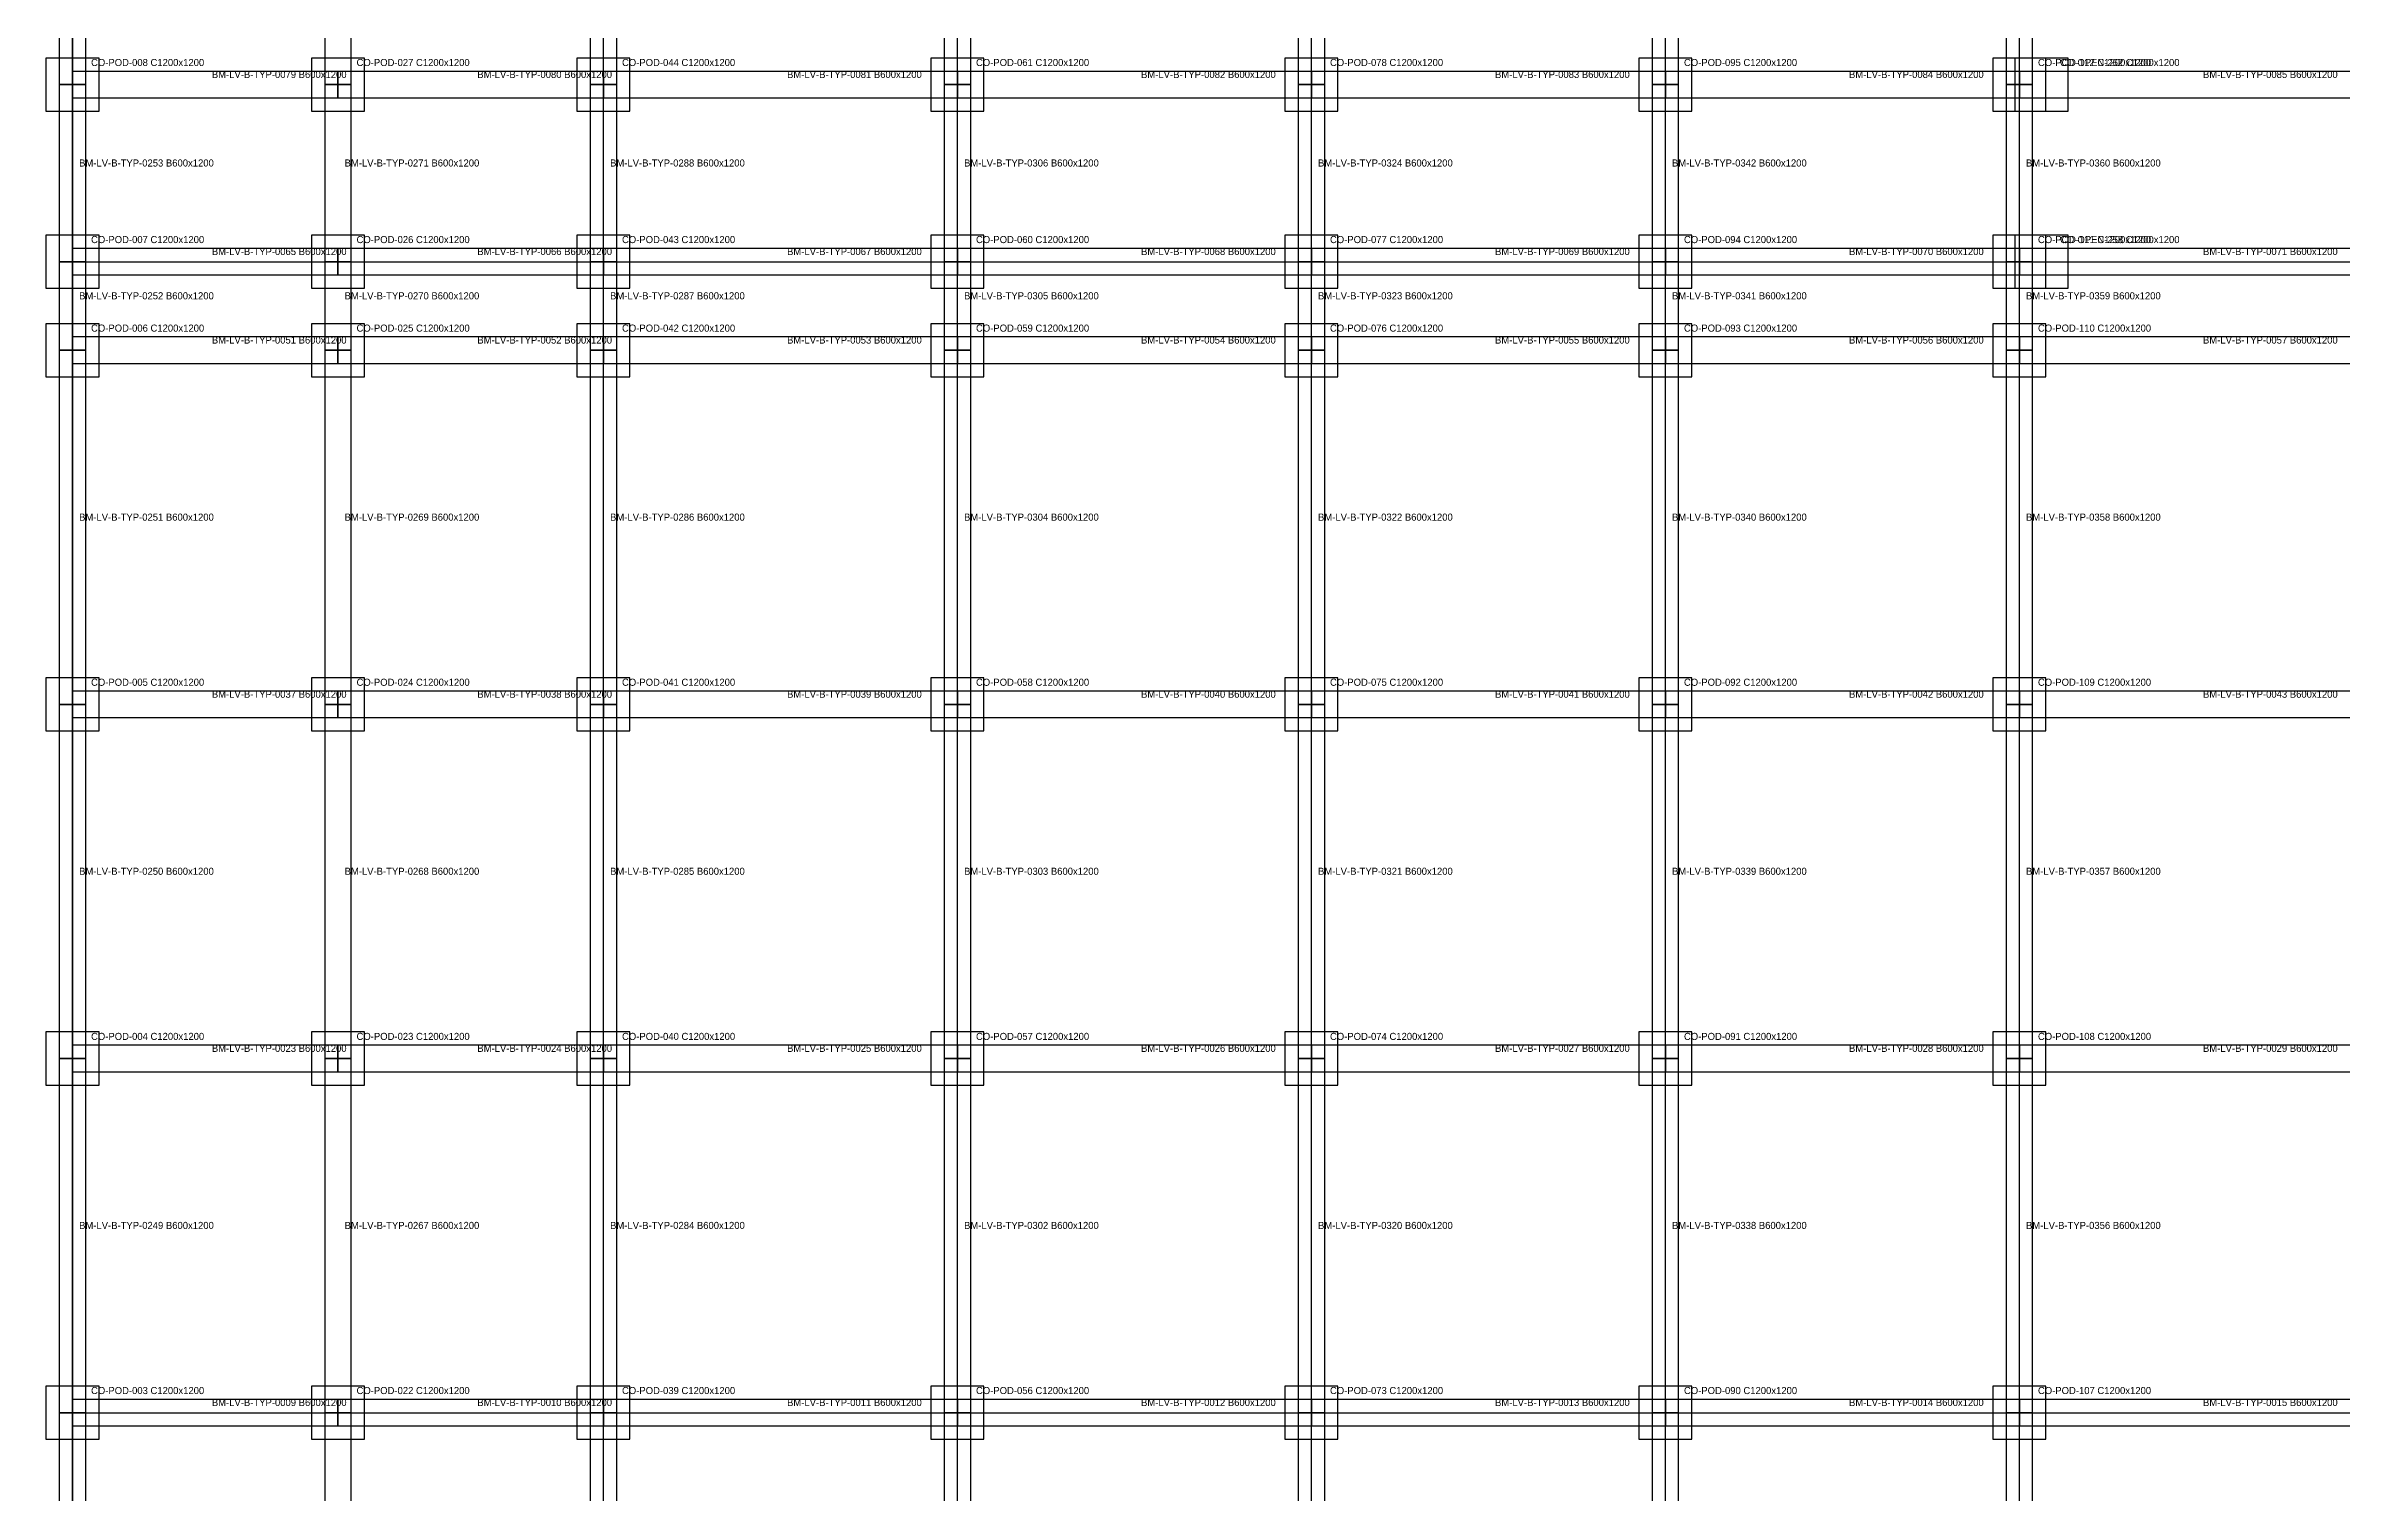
# Model space of a CAD drawing. Header units: millimetres. Extents: x -600 to 227101, y -254450 to 109948.
# Drawn here: x -600 to 51293, y 13184 to 45874 of the extents above; entities that cross this region are included whole.
import ezdxf

# ---------------------------------------------------------------- set-up
doc = ezdxf.new("R2010")
doc.units = ezdxf.units.MM
for name, color, linetype in [('LV-B-TYP_BEAM', 5, 'Continuous'), ('LV-B-TYP_COLUMN', 1, 'Continuous'), ('LV-B-TYP_GRID', 8, 'Continuous'), ('LV-B-TYP_SLAB', 7, 'Continuous'), ('TEXT', 7, 'Continuous')]:
    doc.layers.add(name, color=color, linetype=linetype)

msp = doc.modelspace()

# ---------------------------------------------------------------- linework, layer by layer
at = {"layer": 'LV-B-TYP_BEAM'}
for points in [[(-300, 45000), (300, 45000), (300, 47000), (-300, 47000), (-300, 45000)], [(5700, 45000), (6300, 45000), (6300, 47000), (5700, 47000), (5700, 45000)], [(11700, 45000), (12300, 45000), (12300, 47000), (11700, 47000), (11700, 45000)], [(19700, 45000), (20300, 45000), (20300, 47000), (19700, 47000), (19700, 45000)], [(27700, 45000), (28300, 45000), (28300, 47000), (27700, 47000), (27700, 45000)], [(35700, 45000), (36300, 45000), (36300, 47000), (35700, 47000), (35700, 45000)], [(43700, 45000), (44300, 45000), (44300, 47000), (43700, 47000), (43700, 45000)], [(0, 45300), (0, 44700), (6000, 44700), (6000, 45300), (0, 45300)], [(6000, 45300), (6000, 44700), (12000, 44700), (12000, 45300), (6000, 45300)], [(12000, 45300), (12000, 44700), (20000, 44700), (20000, 45300), (12000, 45300)], [(20000, 45300), (20000, 44700), (28000, 44700), (28000, 45300), (20000, 45300)], [(28000, 45300), (28000, 44700), (36000, 44700), (36000, 45300), (28000, 45300)], [(36000, 45300), (36000, 44700), (44000, 44700), (44000, 45300), (36000, 45300)], [(44000, 45300), (44000, 44700), (52000, 44700), (52000, 45300), (44000, 45300)], [(-300, 41000), (300, 41000), (300, 45000), (-300, 45000), (-300, 41000)], [(5700, 41000), (6300, 41000), (6300, 45000), (5700, 45000), (5700, 41000)], [(11700, 41000), (12300, 41000), (12300, 45000), (11700, 45000), (11700, 41000)], [(19700, 41000), (20300, 41000), (20300, 45000), (19700, 45000), (19700, 41000)], [(27700, 41000), (28300, 41000), (28300, 45000), (27700, 45000), (27700, 41000)], [(35700, 41000), (36300, 41000), (36300, 45000), (35700, 45000), (35700, 41000)], [(43700, 41000), (44300, 41000), (44300, 45000), (43700, 45000), (43700, 41000)], [(-300, 39000), (300, 39000), (300, 41000), (-300, 41000), (-300, 39000)], [(0, 41300), (0, 40700), (6000, 40700), (6000, 41300), (0, 41300)], [(5700, 39000), (6300, 39000), (6300, 41000), (5700, 41000), (5700, 39000)], [(6000, 41300), (6000, 40700), (12000, 40700), (12000, 41300), (6000, 41300)], [(11700, 39000), (12300, 39000), (12300, 41000), (11700, 41000), (11700, 39000)], [(12000, 41300), (12000, 40700), (20000, 40700), (20000, 41300), (12000, 41300)], [(19700, 39000), (20300, 39000), (20300, 41000), (19700, 41000), (19700, 39000)], [(20000, 41300), (20000, 40700), (28000, 40700), (28000, 41300), (20000, 41300)], [(27700, 39000), (28300, 39000), (28300, 41000), (27700, 41000), (27700, 39000)], [(28000, 41300), (28000, 40700), (36000, 40700), (36000, 41300), (28000, 41300)], [(35700, 39000), (36300, 39000), (36300, 41000), (35700, 41000), (35700, 39000)], [(36000, 41300), (36000, 40700), (44000, 40700), (44000, 41300), (36000, 41300)], [(43700, 39000), (44300, 39000), (44300, 41000), (43700, 41000), (43700, 39000)], [(44000, 41300), (44000, 40700), (52000, 40700), (52000, 41300), (44000, 41300)], [(-300, 31000), (300, 31000), (300, 39000), (-300, 39000), (-300, 31000)], [(0, 39300), (0, 38700), (6000, 38700), (6000, 39300), (0, 39300)], [(5700, 31000), (6300, 31000), (6300, 39000), (5700, 39000), (5700, 31000)], [(6000, 39300), (6000, 38700), (12000, 38700), (12000, 39300), (6000, 39300)], [(11700, 31000), (12300, 31000), (12300, 39000), (11700, 39000), (11700, 31000)], [(12000, 39300), (12000, 38700), (20000, 38700), (20000, 39300), (12000, 39300)], [(19700, 31000), (20300, 31000), (20300, 39000), (19700, 39000), (19700, 31000)], [(20000, 39300), (20000, 38700), (28000, 38700), (28000, 39300), (20000, 39300)], [(27700, 31000), (28300, 31000), (28300, 39000), (27700, 39000), (27700, 31000)], [(28000, 39300), (28000, 38700), (36000, 38700), (36000, 39300), (28000, 39300)], [(35700, 31000), (36300, 31000), (36300, 39000), (35700, 39000), (35700, 31000)], [(36000, 39300), (36000, 38700), (44000, 38700), (44000, 39300), (36000, 39300)], [(43700, 31000), (44300, 31000), (44300, 39000), (43700, 39000), (43700, 31000)], [(44000, 39300), (44000, 38700), (52000, 38700), (52000, 39300), (44000, 39300)], [(0, 31300), (0, 30700), (6000, 30700), (6000, 31300), (0, 31300)], [(6000, 31300), (6000, 30700), (12000, 30700), (12000, 31300), (6000, 31300)], [(12000, 31300), (12000, 30700), (20000, 30700), (20000, 31300), (12000, 31300)], [(20000, 31300), (20000, 30700), (28000, 30700), (28000, 31300), (20000, 31300)], [(28000, 31300), (28000, 30700), (36000, 30700), (36000, 31300), (28000, 31300)], [(36000, 31300), (36000, 30700), (44000, 30700), (44000, 31300), (36000, 31300)], [(44000, 31300), (44000, 30700), (52000, 30700), (52000, 31300), (44000, 31300)], [(-300, 23000), (300, 23000), (300, 31000), (-300, 31000), (-300, 23000)], [(5700, 23000), (6300, 23000), (6300, 31000), (5700, 31000), (5700, 23000)], [(11700, 23000), (12300, 23000), (12300, 31000), (11700, 31000), (11700, 23000)], [(19700, 23000), (20300, 23000), (20300, 31000), (19700, 31000), (19700, 23000)], [(27700, 23000), (28300, 23000), (28300, 31000), (27700, 31000), (27700, 23000)], [(35700, 23000), (36300, 23000), (36300, 31000), (35700, 31000), (35700, 23000)], [(43700, 23000), (44300, 23000), (44300, 31000), (43700, 31000), (43700, 23000)], [(-300, 15000), (300, 15000), (300, 23000), (-300, 23000), (-300, 15000)], [(0, 23300), (0, 22700), (6000, 22700), (6000, 23300), (0, 23300)], [(5700, 15000), (6300, 15000), (6300, 23000), (5700, 23000), (5700, 15000)], [(6000, 23300), (6000, 22700), (12000, 22700), (12000, 23300), (6000, 23300)], [(11700, 15000), (12300, 15000), (12300, 23000), (11700, 23000), (11700, 15000)], [(12000, 23300), (12000, 22700), (20000, 22700), (20000, 23300), (12000, 23300)], [(19700, 15000), (20300, 15000), (20300, 23000), (19700, 23000), (19700, 15000)], [(20000, 23300), (20000, 22700), (28000, 22700), (28000, 23300), (20000, 23300)], [(27700, 15000), (28300, 15000), (28300, 23000), (27700, 23000), (27700, 15000)], [(28000, 23300), (28000, 22700), (36000, 22700), (36000, 23300), (28000, 23300)], [(35700, 15000), (36300, 15000), (36300, 23000), (35700, 23000), (35700, 15000)], [(36000, 23300), (36000, 22700), (44000, 22700), (44000, 23300), (36000, 23300)], [(43700, 15000), (44300, 15000), (44300, 23000), (43700, 23000), (43700, 15000)], [(44000, 23300), (44000, 22700), (52000, 22700), (52000, 23300), (44000, 23300)], [(0, 15300), (0, 14700), (6000, 14700), (6000, 15300), (0, 15300)], [(6000, 15300), (6000, 14700), (12000, 14700), (12000, 15300), (6000, 15300)], [(12000, 15300), (12000, 14700), (20000, 14700), (20000, 15300), (12000, 15300)], [(20000, 15300), (20000, 14700), (28000, 14700), (28000, 15300), (20000, 15300)], [(28000, 15300), (28000, 14700), (36000, 14700), (36000, 15300), (28000, 15300)], [(36000, 15300), (36000, 14700), (44000, 14700), (44000, 15300), (36000, 15300)], [(44000, 15300), (44000, 14700), (52000, 14700), (52000, 15300), (44000, 15300)], [(-300, 5000), (300, 5000), (300, 15000), (-300, 15000), (-300, 5000)], [(5700, 5000), (6300, 5000), (6300, 15000), (5700, 15000), (5700, 5000)], [(11700, 5000), (12300, 5000), (12300, 15000), (11700, 15000), (11700, 5000)], [(19700, 5000), (20300, 5000), (20300, 15000), (19700, 15000), (19700, 5000)], [(27700, 5000), (28300, 5000), (28300, 15000), (27700, 15000), (27700, 5000)], [(35700, 5000), (36300, 5000), (36300, 15000), (35700, 15000), (35700, 5000)], [(43700, 5000), (44300, 5000), (44300, 15000), (43700, 15000), (43700, 5000)]]:
    msp.add_lwpolyline(points, close=True, dxfattribs=at)
at = {"layer": 'LV-B-TYP_COLUMN'}
for points in [[(-600, 44400), (600, 44400), (600, 45600), (-600, 45600), (-600, 44400)], [(5400, 44400), (6600, 44400), (6600, 45600), (5400, 45600), (5400, 44400)], [(11400, 44400), (12600, 44400), (12600, 45600), (11400, 45600), (11400, 44400)], [(19400, 44400), (20600, 44400), (20600, 45600), (19400, 45600), (19400, 44400)], [(27400, 44400), (28600, 44400), (28600, 45600), (27400, 45600), (27400, 44400)], [(35400, 44400), (36600, 44400), (36600, 45600), (35400, 45600), (35400, 44400)], [(43400, 44400), (44600, 44400), (44600, 45600), (43400, 45600), (43400, 44400)], [(43900, 44400), (45100, 44400), (45100, 45600), (43900, 45600), (43900, 44400)], [(-600, 40400), (600, 40400), (600, 41600), (-600, 41600), (-600, 40400)], [(5400, 40400), (6600, 40400), (6600, 41600), (5400, 41600), (5400, 40400)], [(11400, 40400), (12600, 40400), (12600, 41600), (11400, 41600), (11400, 40400)], [(19400, 40400), (20600, 40400), (20600, 41600), (19400, 41600), (19400, 40400)], [(27400, 40400), (28600, 40400), (28600, 41600), (27400, 41600), (27400, 40400)], [(35400, 40400), (36600, 40400), (36600, 41600), (35400, 41600), (35400, 40400)], [(43400, 40400), (44600, 40400), (44600, 41600), (43400, 41600), (43400, 40400)], [(43900, 40400), (45100, 40400), (45100, 41600), (43900, 41600), (43900, 40400)], [(-600, 38400), (600, 38400), (600, 39600), (-600, 39600), (-600, 38400)], [(5400, 38400), (6600, 38400), (6600, 39600), (5400, 39600), (5400, 38400)], [(11400, 38400), (12600, 38400), (12600, 39600), (11400, 39600), (11400, 38400)], [(19400, 38400), (20600, 38400), (20600, 39600), (19400, 39600), (19400, 38400)], [(27400, 38400), (28600, 38400), (28600, 39600), (27400, 39600), (27400, 38400)], [(35400, 38400), (36600, 38400), (36600, 39600), (35400, 39600), (35400, 38400)], [(43400, 38400), (44600, 38400), (44600, 39600), (43400, 39600), (43400, 38400)], [(-600, 30400), (600, 30400), (600, 31600), (-600, 31600), (-600, 30400)], [(5400, 30400), (6600, 30400), (6600, 31600), (5400, 31600), (5400, 30400)], [(11400, 30400), (12600, 30400), (12600, 31600), (11400, 31600), (11400, 30400)], [(19400, 30400), (20600, 30400), (20600, 31600), (19400, 31600), (19400, 30400)], [(27400, 30400), (28600, 30400), (28600, 31600), (27400, 31600), (27400, 30400)], [(35400, 30400), (36600, 30400), (36600, 31600), (35400, 31600), (35400, 30400)], [(43400, 30400), (44600, 30400), (44600, 31600), (43400, 31600), (43400, 30400)], [(-600, 22400), (600, 22400), (600, 23600), (-600, 23600), (-600, 22400)], [(5400, 22400), (6600, 22400), (6600, 23600), (5400, 23600), (5400, 22400)], [(11400, 22400), (12600, 22400), (12600, 23600), (11400, 23600), (11400, 22400)], [(19400, 22400), (20600, 22400), (20600, 23600), (19400, 23600), (19400, 22400)], [(27400, 22400), (28600, 22400), (28600, 23600), (27400, 23600), (27400, 22400)], [(35400, 22400), (36600, 22400), (36600, 23600), (35400, 23600), (35400, 22400)], [(43400, 22400), (44600, 22400), (44600, 23600), (43400, 23600), (43400, 22400)], [(-600, 14400), (600, 14400), (600, 15600), (-600, 15600), (-600, 14400)], [(5400, 14400), (6600, 14400), (6600, 15600), (5400, 15600), (5400, 14400)], [(11400, 14400), (12600, 14400), (12600, 15600), (11400, 15600), (11400, 14400)], [(19400, 14400), (20600, 14400), (20600, 15600), (19400, 15600), (19400, 14400)], [(27400, 14400), (28600, 14400), (28600, 15600), (27400, 15600), (27400, 14400)], [(35400, 14400), (36600, 14400), (36600, 15600), (35400, 15600), (35400, 14400)], [(43400, 14400), (44600, 14400), (44600, 15600), (43400, 15600), (43400, 14400)]]:
    msp.add_lwpolyline(points, close=True, dxfattribs=at)
at = {"layer": 'LV-B-TYP_GRID'}
for points in [[(0, 0), (0, 102000)], [(12000, 0), (12000, 102000)], [(20000, 0), (20000, 102000)], [(28000, 0), (28000, 102000)], [(36000, 0), (36000, 102000)], [(44000, 0), (44000, 102000)], [(0, 41000), (104000, 41000)], [(0, 15000), (104000, 15000)]]:
    msp.add_lwpolyline(points, dxfattribs=at)
at = {"layer": 'LV-B-TYP_SLAB'}
msp.add_lwpolyline([(0, 0), (104000, 0), (104000, 102000), (0, 102000), (0, 0)], close=True, dxfattribs=at)

# ---------------------------------------------------------------- texts
at = {"layer": 'TEXT'}
for s, p in [('CO-POD-008 C1200x1200', (420, 45420)), ('BM-LV-B-TYP-0079 B600x1200', (3150, 45150)), ('CO-POD-027 C1200x1200', (6420, 45420)), ('BM-LV-B-TYP-0080 B600x1200', (9150, 45150)), ('CO-POD-044 C1200x1200', (12420, 45420)), ('BM-LV-B-TYP-0081 B600x1200', (16150, 45150)), ('CO-POD-061 C1200x1200', (20420, 45420)), ('BM-LV-B-TYP-0082 B600x1200', (24150, 45150)), ('CO-POD-078 C1200x1200', (28420, 45420)), ('BM-LV-B-TYP-0083 B600x1200', (32150, 45150)), ('CO-POD-095 C1200x1200', (36420, 45420)), ('BM-LV-B-TYP-0084 B600x1200', (40150, 45150)), ('CO-POD-112 C1200x1200', (44420, 45420)), ('CO-OPEN-262 C1200x1200', (44920, 45420)), ('BM-LV-B-TYP-0085 B600x1200', (48150, 45150)), ('BM-LV-B-TYP-0253 B600x1200', (150, 43150)), ('BM-LV-B-TYP-0271 B600x1200', (6150, 43150)), ('BM-LV-B-TYP-0288 B600x1200', (12150, 43150)), ('BM-LV-B-TYP-0306 B600x1200', (20150, 43150)), ('BM-LV-B-TYP-0324 B600x1200', (28150, 43150)), ('BM-LV-B-TYP-0342 B600x1200', (36150, 43150)), ('BM-LV-B-TYP-0360 B600x1200', (44150, 43150)), ('CO-POD-007 C1200x1200', (420, 41420)), ('CO-POD-026 C1200x1200', (6420, 41420)), ('CO-POD-043 C1200x1200', (12420, 41420)), ('CO-POD-060 C1200x1200', (20420, 41420)), ('CO-POD-077 C1200x1200', (28420, 41420)), ('CO-POD-094 C1200x1200', (36420, 41420)), ('CO-POD-111 C1200x1200', (44420, 41420)), ('CO-OPEN-258 C1200x1200', (44920, 41420)), ('BM-LV-B-TYP-0065 B600x1200', (3150, 41150)), ('BM-LV-B-TYP-0066 B600x1200', (9150, 41150)), ('BM-LV-B-TYP-0067 B600x1200', (16150, 41150)), ('BM-LV-B-TYP-0068 B600x1200', (24150, 41150)), ('BM-LV-B-TYP-0069 B600x1200', (32150, 41150)), ('BM-LV-B-TYP-0070 B600x1200', (40150, 41150)), ('BM-LV-B-TYP-0071 B600x1200', (48150, 41150)), ('BM-LV-B-TYP-0252 B600x1200', (150, 40150)), ('BM-LV-B-TYP-0270 B600x1200', (6150, 40150)), ('BM-LV-B-TYP-0287 B600x1200', (12150, 40150)), ('BM-LV-B-TYP-0305 B600x1200', (20150, 40150)), ('BM-LV-B-TYP-0323 B600x1200', (28150, 40150)), ('BM-LV-B-TYP-0341 B600x1200', (36150, 40150)), ('BM-LV-B-TYP-0359 B600x1200', (44150, 40150)), ('CO-POD-006 C1200x1200', (420, 39420)), ('CO-POD-025 C1200x1200', (6420, 39420)), ('CO-POD-042 C1200x1200', (12420, 39420)), ('CO-POD-059 C1200x1200', (20420, 39420)), ('CO-POD-076 C1200x1200', (28420, 39420)), ('CO-POD-093 C1200x1200', (36420, 39420)), ('CO-POD-110 C1200x1200', (44420, 39420)), ('BM-LV-B-TYP-0051 B600x1200', (3150, 39150)), ('BM-LV-B-TYP-0052 B600x1200', (9150, 39150)), ('BM-LV-B-TYP-0053 B600x1200', (16150, 39150)), ('BM-LV-B-TYP-0054 B600x1200', (24150, 39150)), ('BM-LV-B-TYP-0055 B600x1200', (32150, 39150)), ('BM-LV-B-TYP-0056 B600x1200', (40150, 39150)), ('BM-LV-B-TYP-0057 B600x1200', (48150, 39150)), ('BM-LV-B-TYP-0251 B600x1200', (150, 35150)), ('BM-LV-B-TYP-0269 B600x1200', (6150, 35150)), ('BM-LV-B-TYP-0286 B600x1200', (12150, 35150)), ('BM-LV-B-TYP-0304 B600x1200', (20150, 35150)), ('BM-LV-B-TYP-0322 B600x1200', (28150, 35150)), ('BM-LV-B-TYP-0340 B600x1200', (36150, 35150)), ('BM-LV-B-TYP-0358 B600x1200', (44150, 35150)), ('CO-POD-005 C1200x1200', (420, 31420)), ('BM-LV-B-TYP-0037 B600x1200', (3150, 31150)), ('CO-POD-024 C1200x1200', (6420, 31420)), ('BM-LV-B-TYP-0038 B600x1200', (9150, 31150)), ('CO-POD-041 C1200x1200', (12420, 31420)), ('BM-LV-B-TYP-0039 B600x1200', (16150, 31150)), ('CO-POD-058 C1200x1200', (20420, 31420)), ('BM-LV-B-TYP-0040 B600x1200', (24150, 31150)), ('CO-POD-075 C1200x1200', (28420, 31420)), ('BM-LV-B-TYP-0041 B600x1200', (32150, 31150)), ('CO-POD-092 C1200x1200', (36420, 31420)), ('BM-LV-B-TYP-0042 B600x1200', (40150, 31150)), ('CO-POD-109 C1200x1200', (44420, 31420)), ('BM-LV-B-TYP-0043 B600x1200', (48150, 31150)), ('BM-LV-B-TYP-0250 B600x1200', (150, 27150)), ('BM-LV-B-TYP-0268 B600x1200', (6150, 27150)), ('BM-LV-B-TYP-0285 B600x1200', (12150, 27150)), ('BM-LV-B-TYP-0303 B600x1200', (20150, 27150)), ('BM-LV-B-TYP-0321 B600x1200', (28150, 27150)), ('BM-LV-B-TYP-0339 B600x1200', (36150, 27150)), ('BM-LV-B-TYP-0357 B600x1200', (44150, 27150)), ('CO-POD-004 C1200x1200', (420, 23420)), ('CO-POD-023 C1200x1200', (6420, 23420)), ('CO-POD-040 C1200x1200', (12420, 23420)), ('CO-POD-057 C1200x1200', (20420, 23420)), ('CO-POD-074 C1200x1200', (28420, 23420)), ('CO-POD-091 C1200x1200', (36420, 23420)), ('CO-POD-108 C1200x1200', (44420, 23420)), ('BM-LV-B-TYP-0023 B600x1200', (3150, 23150)), ('BM-LV-B-TYP-0024 B600x1200', (9150, 23150)), ('BM-LV-B-TYP-0025 B600x1200', (16150, 23150)), ('BM-LV-B-TYP-0026 B600x1200', (24150, 23150)), ('BM-LV-B-TYP-0027 B600x1200', (32150, 23150)), ('BM-LV-B-TYP-0028 B600x1200', (40150, 23150)), ('BM-LV-B-TYP-0029 B600x1200', (48150, 23150)), ('BM-LV-B-TYP-0249 B600x1200', (150, 19150)), ('BM-LV-B-TYP-0267 B600x1200', (6150, 19150)), ('BM-LV-B-TYP-0284 B600x1200', (12150, 19150)), ('BM-LV-B-TYP-0302 B600x1200', (20150, 19150)), ('BM-LV-B-TYP-0320 B600x1200', (28150, 19150)), ('BM-LV-B-TYP-0338 B600x1200', (36150, 19150)), ('BM-LV-B-TYP-0356 B600x1200', (44150, 19150)), ('CO-POD-003 C1200x1200', (420, 15420)), ('CO-POD-022 C1200x1200', (6420, 15420)), ('CO-POD-039 C1200x1200', (12420, 15420)), ('CO-POD-056 C1200x1200', (20420, 15420)), ('CO-POD-073 C1200x1200', (28420, 15420)), ('CO-POD-090 C1200x1200', (36420, 15420)), ('CO-POD-107 C1200x1200', (44420, 15420)), ('BM-LV-B-TYP-0009 B600x1200', (3150, 15150)), ('BM-LV-B-TYP-0010 B600x1200', (9150, 15150)), ('BM-LV-B-TYP-0011 B600x1200', (16150, 15150)), ('BM-LV-B-TYP-0012 B600x1200', (24150, 15150)), ('BM-LV-B-TYP-0013 B600x1200', (32150, 15150)), ('BM-LV-B-TYP-0014 B600x1200', (40150, 15150)), ('BM-LV-B-TYP-0015 B600x1200', (48150, 15150))]:
    msp.add_text(s, height=160, dxfattribs=at).set_placement(p)

doc.saveas('drawing.dxf')
